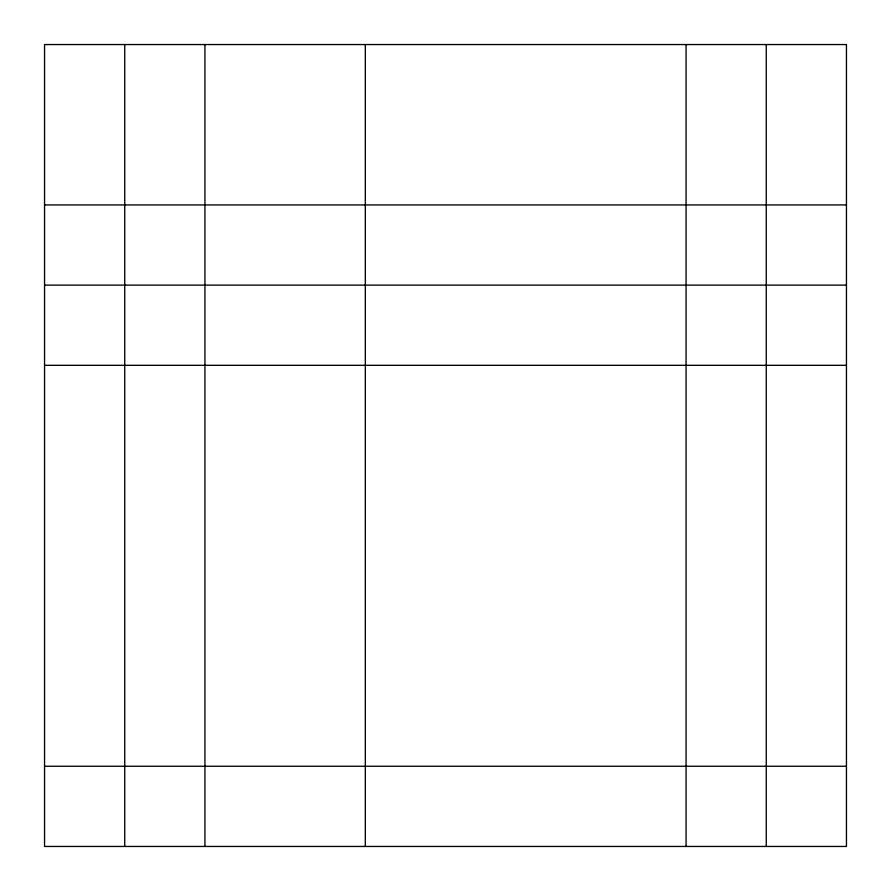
<?xml version="1.0" encoding="UTF-8"?>
<svg xmlns="http://www.w3.org/2000/svg" width="891" height="891" viewBox="0 0 891 891"><rect width="100%" height="100%" fill="white"/><g stroke="black" fill="none" stroke-linecap="round" stroke-linejoin="round"><path stroke-width="1.34" d="M44.55 204.93L846.45 204.93M44.55 285.12L846.45 285.12M44.55 365.31L846.45 365.31M44.55 766.26L846.45 766.26M766.26 44.55L766.26 846.45M686.07 44.55L686.07 846.45M365.31 44.55L365.31 846.45M204.93 44.55L204.93 846.45M124.74 44.55L124.74 846.45M846.45 44.55L44.55 44.55L44.55 846.45L846.45 846.45L846.45 44.55"/></g></svg>
